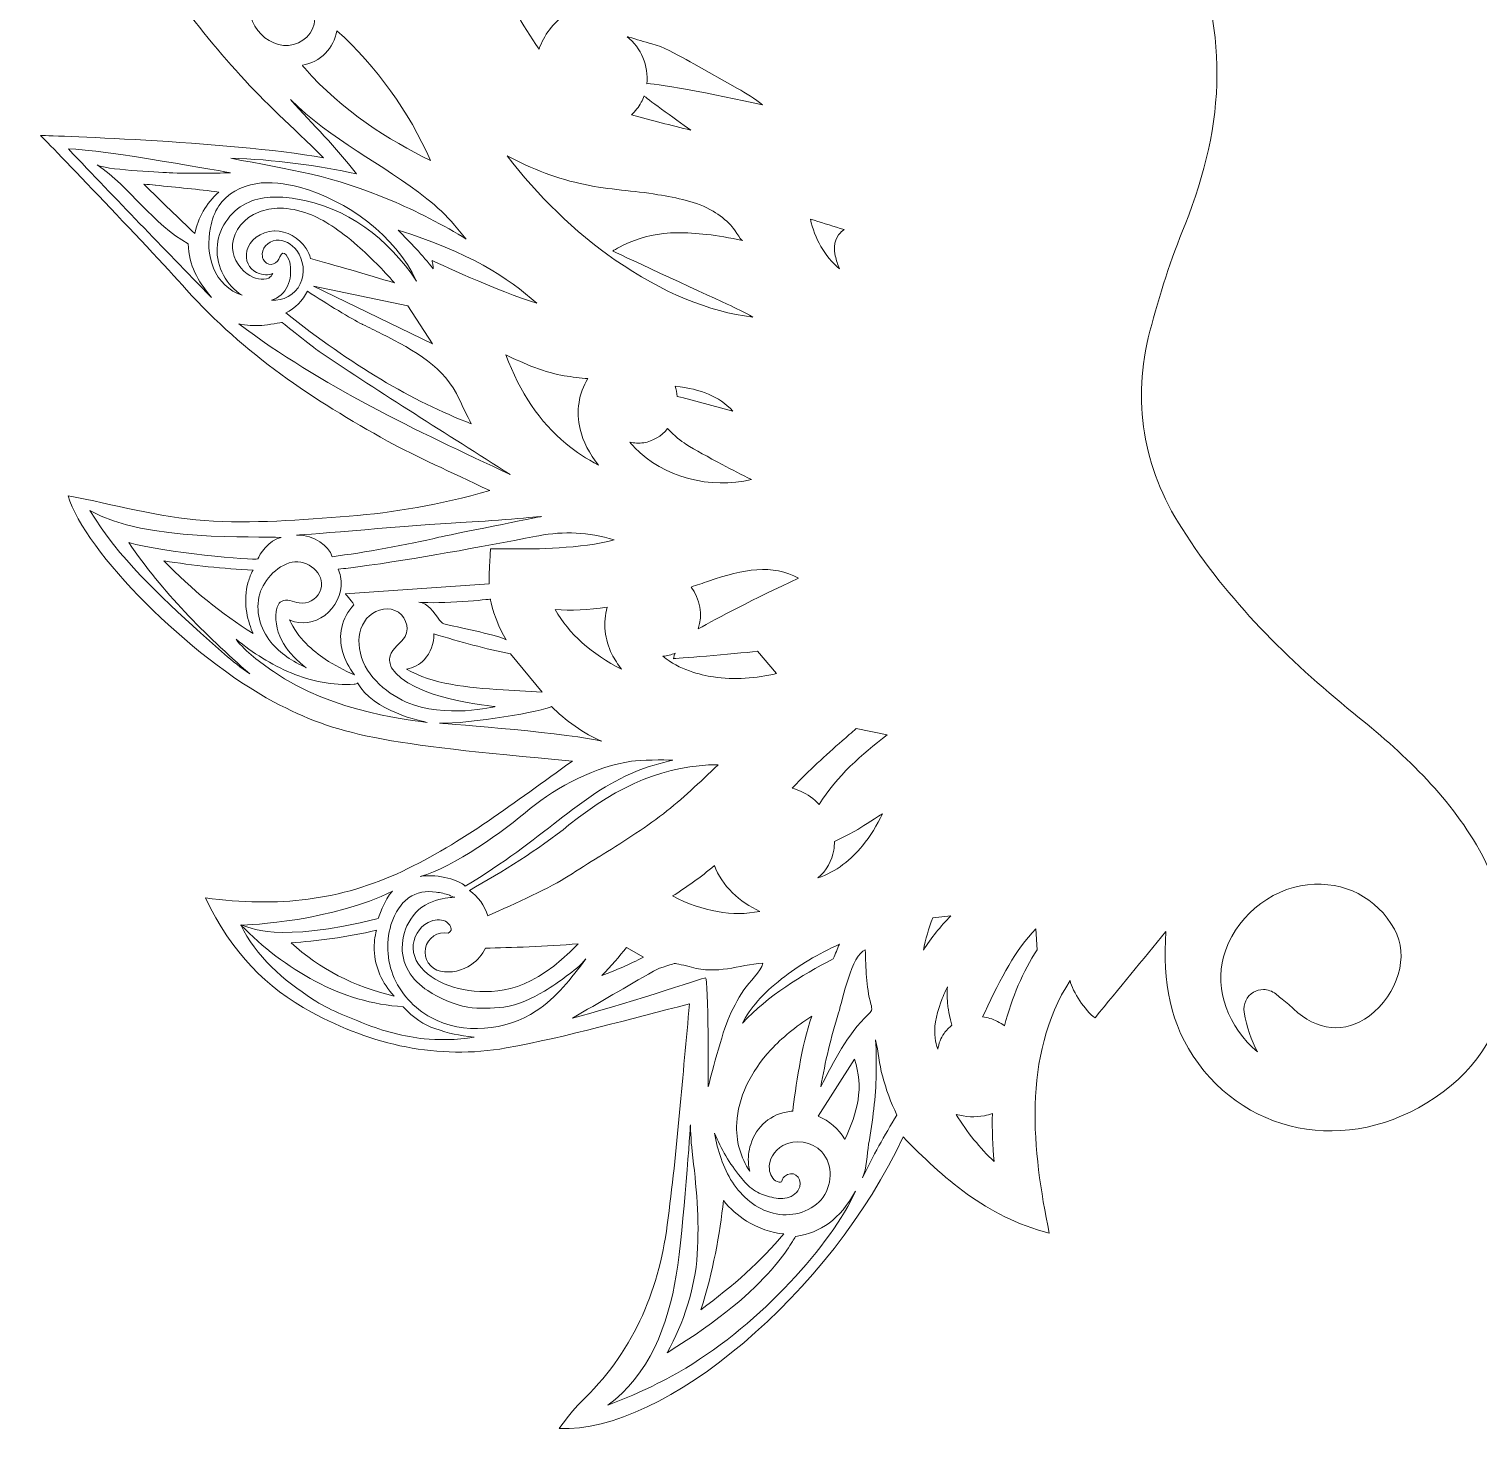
# Model space of a CAD drawing. Header units: millimetres. Extents: x 987 to 1293, y -356 to 1062.
# Drawn here: x 987.1 to 1136.1, y 444 to 588.4 of the extents above; entities that cross this region are included whole.
import ezdxf

# ---------------------------------------------------------------- set-up
doc = ezdxf.new("R2010")
doc.units = ezdxf.units.MM
doc.header["$MEASUREMENT"] = 0
doc.layers.add('Layer 4', color=7, linetype='Continuous')

msp = doc.modelspace()

# ---------------------------------------------------------------- linework, layer by layer
at = {"layer": 'Layer 4', "lineweight": 0}
msp.add_lwpolyline([(1016.35, 561.98), (1026.05, 559.98), (1028.6, 556.07), (1016.35, 561.98)], dxfattribs=at)
for points, knots in [([(1023.97, 546.08), (1027.06, 544.38), (1030.31, 542.99), (1034.47, 540.98), (1029.22, 539.49), (1024.64, 538.72), (1020.03, 538.36), (1015.08, 537.97), (1010.07, 537.55), (1005.14, 537.91), (1000.44, 538.25), (995.81, 539.56), (991.14, 540.45), (992.8, 534.71), (1003.7, 523.81), (1012.31, 519.25), (1018.81, 515.82), (1023.2, 514.94), (1042.97, 513.18), (1037, 508.92), (1031.68, 504.78), (1025.46, 501.84), (1019.22, 498.89), (1012.72, 498.09), (1005.26, 499.12), (1007.97, 493.41), (1011.52, 489.89), (1016.14, 487.38), (1022.41, 483.98), (1029.15, 482.44), (1036.17, 483.69), (1042.59, 484.84), (1048.89, 486.71), (1055.02, 488.21), (1054.31, 481.01), (1053.75, 473.23), (1052.73, 465.51), (1051.81, 458.51), (1049.08, 452.23), (1043.81, 447.26), (1043.02, 446.51), (1042.41, 445.57), (1041.6, 444.57), (1052.38, 444), (1069.65, 458.67), (1076.96, 474.54), (1081.12, 470.34), (1085.37, 466.39), (1091.99, 464.65), (1090.27, 473.07), (1089.15, 482.82), (1094.13, 490.62), (1094.4, 489.45), (1095.68, 487.52), (1096.7, 486.78), (1099.2, 489.84), (1101.59, 492.75), (1103.98, 495.66), (1103.67, 490.47), (1104.35, 486.14), (1107.32, 482.09), (1113.28, 473.96), (1124.68, 472.7), (1133.31, 479.83), (1141.53, 486.62), (1139.88, 497.55), (1136.21, 504.03), (1132.99, 509.74), (1128.3, 514.06), (1123.26, 518.12), (1116.49, 523.58), (1110.38, 529.66), (1105.64, 537.08), (1101.57, 543.45), (1100.49, 550.17), (1102.34, 557.36), (1103.3, 561.09), (1104.51, 564.77), (1105.95, 568.34), (1110.1, 578.67), (1110.67, 588.8), (1105.61, 599.1), (1101.13, 608.21), (1096.13, 616.87), (1089.63, 624.76), (1081.52, 634.58), (1072.85, 643.7), (1062.86, 651.65), (1060.26, 653.72), (1058.53, 657.19), (1057.07, 660.33), (1053.9, 667.15), (1051.58, 674.39), (1048.15, 681.06), (1042.49, 692.1), (1023.23, 707.96), (1022.46, 708.07), (1022.66, 707.11), (1025.43, 696.39), (1025.39, 691.85), (1025.33, 683.81), (1026.89, 676.24), (1029.95, 668.3), (1020, 675.45), (1006.86, 675.85), (1006.61, 675.51), (1007.48, 674.27), (1008.33, 673.01), (1009.23, 671.79), (1012.59, 667.18), (1014.98, 662.22), (1015.8, 656.47), (1016.95, 648.48), (1019.48, 640.89), (1023.79, 633.41), (1013.77, 638.79), (1003.58, 640.66), (991.55, 639.19), (994.75, 636.23), (997.39, 634.09), (999.65, 631.61), (1002.12, 628.89), (1004.34, 625.92), (1006.5, 622.93), (1008.57, 620.07), (1010.46, 617.07), (1012.34, 614.08), (1014.21, 611.08), (1015.96, 608.02), (1018.13, 604.36), (1007.93, 608.77), (998.26, 611.47), (987.11, 609.46), (988.04, 608.43), (993.18, 606.57), (1001.72, 592.73), (1003.74, 589.46), (1006.3, 586.52), (1008.86, 583.65), (1011.3, 580.91), (1014.07, 578.46), (1017.4, 575.2), (1007.46, 576.94), (988.31, 577.49), (988.31, 577.49), (988.31, 577.49), (999.15, 566.28), (1003.31, 561.63), (1009.19, 555.04), (1016.36, 550.28), (1023.97, 546.08)], [0, 0, 0, 0, 1, 1, 1, 2, 2, 2, 3, 3, 3, 4, 4, 4, 5, 5, 5, 6, 6, 6, 7, 7, 7, 8, 8, 8, 9, 9, 9, 10, 10, 10, 11, 11, 11, 12, 12, 12, 13, 13, 13, 14, 14, 14, 15, 15, 15, 16, 16, 16, 17, 17, 17, 18, 18, 18, 19, 19, 19, 20, 20, 20, 21, 21, 21, 22, 22, 22, 23, 23, 23, 24, 24, 24, 25, 25, 25, 26, 26, 26, 27, 27, 27, 28, 28, 28, 29, 29, 29, 30, 30, 30, 31, 31, 31, 32, 32, 32, 33, 33, 33, 34, 34, 34, 35, 35, 35, 36, 36, 36, 37, 37, 37, 38, 38, 38, 39, 39, 39, 40, 40, 40, 41, 41, 41, 42, 42, 42, 43, 43, 43, 44, 44, 44, 45, 45, 45, 46, 46, 46, 47, 47, 47, 48, 48, 48, 49, 49, 49, 50, 50, 50, 50]), ([(1009.86, 592.82), (1010.26, 594.62), (1011.33, 596.25), (1012.82, 597.33), (1014.3, 598.42), (1016.18, 598.94), (1018.01, 598.78), (1015.28, 598.68), (1012.69, 596.82), (1011.73, 594.26), (1011.52, 593.68), (1011.38, 593.06), (1011.49, 592.45), (1011.6, 591.86), (1012, 591.26), (1012.61, 591.09), (1013.29, 590.9), (1013.55, 591.35), (1014.11, 591.53), (1015.31, 591.91), (1016.48, 590.67), (1016.48, 589.46), (1016.49, 588.05), (1015.19, 586.84), (1013.79, 586.74), (1012.39, 586.64), (1011.03, 587.51), (1010.33, 588.73), (1009.64, 589.95), (1009.55, 591.45), (1009.86, 592.82)], [0, 0, 0, 0, 1, 1, 1, 2, 2, 2, 3, 3, 3, 4, 4, 4, 5, 5, 5, 6, 6, 6, 7, 7, 7, 8, 8, 8, 9, 9, 9, 10, 10, 10, 10]), ([(1042.29, 590.01), (1041.01, 589.07), (1040.04, 587.77), (1039.54, 586.36), (1037.82, 588.84), (1036.26, 591.64), (1035.08, 594.35), (1037.36, 592.61), (1039.72, 591.19), (1042.29, 590.01)], [0, 0, 0, 0, 1, 1, 1, 2, 2, 2, 3, 3, 3, 3]), ([(1028.39, 574.9), (1024.15, 577.02), (1019.3, 579.97), (1015.47, 584.4), (1015.38, 584.5), (1015.3, 584.6), (1015.21, 584.7), (1016.12, 584.86), (1016.95, 585.28), (1017.59, 585.94), (1018.19, 586.56), (1018.59, 587.37), (1018.77, 588.26), (1022.87, 584.53), (1026.16, 579.97), (1028.39, 574.9)], [0, 0, 0, 0, 1, 1, 1, 2, 2, 2, 3, 3, 3, 4, 4, 4, 5, 5, 5, 5]), ([(1048.59, 587.62), (1048.66, 587.61), (1048.72, 587.61), (1048.79, 587.6), (1049.58, 587.35), (1050.36, 587.12), (1051.14, 586.89), (1051.14, 586.89), (1052.04, 586.62), (1052.04, 586.62), (1053.23, 586.1), (1054.42, 585.43), (1055.47, 584.84), (1055.47, 584.84), (1059.93, 582.33), (1059.93, 582.33), (1060.84, 581.82), (1061.77, 581.26), (1062.5, 580.63), (1057.6, 581.76), (1050.85, 582.97), (1050.63, 582.8), (1050.81, 584.63), (1050.05, 586.53), (1048.59, 587.62)], [0, 0, 0, 0, 1, 1, 1, 2, 2, 2, 3, 3, 3, 4, 4, 4, 5, 5, 5, 6, 6, 6, 7, 7, 7, 8, 8, 8, 8]), ([(1013.99, 581.17), (1018.07, 577.06), (1023.49, 574.59), (1028.02, 570.98), (1029.05, 570.16), (1030.04, 569.28), (1030.85, 568.25), (1030.85, 568.25), (1032.06, 566.84), (1032.06, 566.84), (1029.96, 568.16), (1026.63, 569.84), (1024.35, 570.81), (1018.43, 573.34), (1013.88, 574), (1007.86, 575.14), (1012.22, 575.04), (1016.95, 574.38), (1020.77, 573.53), (1018.64, 576.33), (1016.34, 578.55), (1013.99, 581.17)], [0, 0, 0, 0, 1, 1, 1, 2, 2, 2, 3, 3, 3, 4, 4, 4, 5, 5, 5, 6, 6, 6, 7, 7, 7, 7]), ([(1050.05, 580.9), (1050.17, 581.11), (1050.26, 581.33), (1050.35, 581.55), (1050.42, 581.41), (1053.46, 579.24), (1055.15, 578.03), (1053.12, 578.53), (1051.07, 579.05), (1049.04, 579.6), (1049.45, 579.98), (1049.79, 580.42), (1050.05, 580.9)], [0, 0, 0, 0, 1, 1, 1, 2, 2, 2, 3, 3, 3, 4, 4, 4, 4]), ([(1007.83, 573.65), (1007.83, 573.65), (1003.41, 573.54), (1001.52, 573.65), (1000.25, 573.72), (994.84, 573.97), (994.11, 574.47), (997.54, 572.14), (999.86, 568.36), (1003.49, 566.35), (1003.55, 564.02), (1004.42, 562.66), (1005.86, 560.83), (1000.72, 566.11), (996.24, 570.77), (991.16, 576.11), (994.64, 576.06), (1007.83, 573.65), (1007.83, 573.65)], [0, 0, 0, 0, 1, 1, 1, 2, 2, 2, 3, 3, 3, 4, 4, 4, 5, 5, 5, 6, 6, 6, 6]), ([(1047.38, 564.68), (1043.21, 567.58), (1039.37, 571.29), (1036.27, 575.41), (1038.78, 574.02), (1041.47, 573.02), (1044.28, 572.43), (1046.73, 571.91), (1049.28, 571.83), (1051.75, 571.4), (1053.74, 571.06), (1055.68, 570.74), (1057.45, 569.7), (1058.13, 569.3), (1058.69, 568.81), (1059.26, 568.28), (1059.52, 568.04), (1060.29, 566.71), (1060.45, 566.68), (1057.82, 567.28), (1055.59, 567.49), (1053.76, 567.49), (1049.87, 567.49), (1047.12, 565.6), (1047.12, 565.6), (1047.12, 565.6), (1056.14, 561.41), (1058.89, 560.15), (1059.76, 559.75), (1060.64, 559.3), (1061.52, 558.82), (1057.02, 559.35), (1052.21, 561.34), (1047.38, 564.68)], [0, 0, 0, 0, 1, 1, 1, 2, 2, 2, 3, 3, 3, 4, 4, 4, 5, 5, 5, 6, 6, 6, 7, 7, 7, 8, 8, 8, 9, 9, 9, 10, 10, 10, 11, 11, 11, 11]), ([(1004.16, 567.4), (1002.5, 568.96), (1000.76, 570.65), (998.92, 572.49), (999.31, 572.45), (999.7, 572.41), (1000.08, 572.38), (1000.08, 572.38), (1000.13, 572.37), (1000.13, 572.37), (1002.3, 572.16), (1004.53, 571.94), (1006.61, 571.67), (1005.34, 570.51), (1004.47, 569.01), (1004.16, 567.4)], [0, 0, 0, 0, 1, 1, 1, 2, 2, 2, 3, 3, 3, 4, 4, 4, 5, 5, 5, 5]), ([(1006.07, 563.86), (1005.53, 565.16), (1005.49, 566.63), (1005.76, 568.01), (1005.91, 568.81), (1006.18, 569.6), (1006.64, 570.27), (1007.48, 571.52), (1008.93, 572.29), (1010.43, 572.53), (1011.92, 572.78), (1013.45, 572.55), (1014.91, 572.16), (1019.86, 570.82), (1024.73, 567.22), (1026.96, 562.52), (1024.02, 566.88), (1019.81, 570.13), (1014.5, 570.99), (1012.8, 571.26), (1010.98, 571.27), (1009.44, 570.51), (1007.72, 569.65), (1006.53, 567.82), (1006.45, 565.9), (1006.37, 563.99), (1007.39, 562.06), (1009.03, 561.06), (1007.69, 561.46), (1006.61, 562.57), (1006.07, 563.86)], [0, 0, 0, 0, 1, 1, 1, 2, 2, 2, 3, 3, 3, 4, 4, 4, 5, 5, 5, 6, 6, 6, 7, 7, 7, 8, 8, 8, 9, 9, 9, 10, 10, 10, 10]), ([(1011.75, 562.83), (1011.16, 562.55), (1010.28, 562.73), (1009.54, 563.26), (1008.55, 563.98), (1007.96, 565.18), (1008.04, 566.32), (1008.15, 567.7), (1009.23, 569.02), (1010.73, 569.62), (1011.4, 569.88), (1012.13, 570.01), (1012.9, 570.01), (1013.85, 570.01), (1014.85, 569.81), (1015.86, 569.43), (1017.43, 568.83), (1018.98, 567.82), (1020.88, 566.15), (1022.22, 564.97), (1023.49, 563.7), (1024.67, 562.33), (1021.86, 563.2), (1018.45, 564.17), (1016.06, 564.84), (1015.95, 565.2), (1015.8, 565.54), (1015.59, 565.86), (1014.87, 566.99), (1013.63, 567.68), (1012.34, 567.68), (1012.34, 567.68), (1012.33, 567.68), (1012.33, 567.68), (1010.89, 567.67), (1009.75, 566.61), (1009.51, 565.64), (1009.28, 564.68), (1009.73, 563.74), (1010.5, 563.41), (1011.26, 563.09), (1011.67, 563.13), (1012.17, 563.3), (1012.08, 563.09), (1011.92, 562.91), (1011.75, 562.83)], [0, 0, 0, 0, 1, 1, 1, 2, 2, 2, 3, 3, 3, 4, 4, 4, 5, 5, 5, 6, 6, 6, 7, 7, 7, 8, 8, 8, 9, 9, 9, 10, 10, 10, 11, 11, 11, 12, 12, 12, 13, 13, 13, 14, 14, 14, 15, 15, 15, 15]), ([(1028.54, 564.64), (1028.54, 564.64), (1028.73, 563.88), (1028.67, 563.79), (1027.54, 565.18), (1026.33, 566.51), (1025.05, 567.75), (1032.24, 565.54), (1036.43, 562.86), (1039.3, 560.24), (1035.51, 561.36), (1028.54, 564.64), (1028.54, 564.64)], [0, 0, 0, 0, 1, 1, 1, 2, 2, 2, 3, 3, 3, 4, 4, 4, 4]), ([(1070, 565.12), (1070.11, 564.67), (1070.25, 564.22), (1070.42, 563.77), (1068.91, 565.1), (1067.86, 566.89), (1067.45, 568.89), (1067.45, 568.89), (1067.83, 568.77), (1067.83, 568.77), (1068.84, 568.45), (1069.87, 568.13), (1070.9, 567.81), (1070.81, 567.75), (1070.73, 567.68), (1070.64, 567.61), (1070.26, 567.25), (1069.67, 566.46), (1070, 565.12)], [0, 0, 0, 0, 1, 1, 1, 2, 2, 2, 3, 3, 3, 4, 4, 4, 5, 5, 5, 6, 6, 6, 6]), ([(1012.03, 560.57), (1012.77, 560.74), (1013.38, 561.32), (1013.69, 562.01), (1014.01, 562.7), (1014.06, 563.49), (1013.96, 564.24), (1013.89, 564.82), (1013.26, 565.98), (1012.91, 565.01), (1012.67, 564.36), (1011.89, 563.87), (1011.32, 564.56), (1011.2, 564.69), (1011.13, 564.85), (1011.1, 565.03), (1010.94, 565.84), (1011.68, 566.64), (1012.51, 566.72), (1013.33, 566.81), (1014.13, 566.32), (1014.63, 565.65), (1015.35, 564.69), (1015.53, 563.32), (1015, 562.23), (1014.47, 561.14), (1013.23, 560.42), (1012.03, 560.57)], [0, 0, 0, 0, 1, 1, 1, 2, 2, 2, 3, 3, 3, 4, 4, 4, 5, 5, 5, 6, 6, 6, 7, 7, 7, 8, 8, 8, 9, 9, 9, 9]), ([(1032.58, 547.85), (1026.5, 550.17), (1020.23, 553.92), (1013.52, 559.24), (1014.47, 559.71), (1015.25, 560.51), (1015.73, 561.48), (1017.85, 560.12), (1020.22, 558.64), (1021.35, 558.09), (1021.35, 558.09), (1021.41, 558.06), (1021.41, 558.06), (1022.06, 557.75), (1022.7, 557.43), (1023.34, 557.11), (1026.84, 555.36), (1029.85, 553.65), (1031.34, 550.38), (1031.73, 549.53), (1032.14, 548.69), (1032.58, 547.85)], [0, 0, 0, 0, 1, 1, 1, 2, 2, 2, 3, 3, 3, 4, 4, 4, 5, 5, 5, 6, 6, 6, 7, 7, 7, 7]), ([(1008.67, 558.13), (1009.45, 557.96), (1010.26, 557.9), (1011.06, 557.96), (1011.65, 558.01), (1013.14, 558.26), (1013.14, 558.26), (1013.14, 558.26), (1016.31, 555.71), (1016.95, 555.28), (1023.49, 550.87), (1029.93, 546.87), (1036.59, 542.63), (1026.93, 547.15), (1017.19, 551.72), (1008.67, 558.13)], [0, 0, 0, 0, 1, 1, 1, 2, 2, 2, 3, 3, 3, 4, 4, 4, 5, 5, 5, 5]), ([(1036.12, 554.94), (1037.91, 554.07), (1040.29, 553.05), (1042.14, 552.78), (1042.97, 552.66), (1043.79, 552.57), (1044.56, 552.49), (1043.63, 551.03), (1043.33, 549.11), (1043.77, 547.28), (1044.07, 546.02), (1044.7, 544.79), (1045.65, 543.6), (1044.44, 544.23), (1043.32, 544.97), (1042.3, 545.82), (1039.62, 548.04), (1037.59, 551.03), (1036.12, 554.94)], [0, 0, 0, 0, 1, 1, 1, 2, 2, 2, 3, 3, 3, 4, 4, 4, 5, 5, 5, 6, 6, 6, 6]), ([(1054.76, 550.42), (1054.59, 550.47), (1054.26, 550.55), (1053.75, 550.66), (1053.72, 551.02), (1053.64, 551.38), (1053.53, 551.73), (1056.35, 551.36), (1057.92, 550.72), (1059.48, 549.16), (1059.48, 549.16), (1054.76, 550.42), (1054.76, 550.42)], [0, 0, 0, 0, 1, 1, 1, 2, 2, 2, 3, 3, 3, 4, 4, 4, 4]), ([(1049.37, 545.42), (1049.19, 545.6), (1049.02, 545.79), (1048.87, 545.97), (1049.33, 545.86), (1049.82, 545.83), (1050.3, 545.9), (1051.24, 546.05), (1052.12, 546.58), (1052.75, 547.35), (1053.49, 546.6), (1054.12, 546.06), (1054.65, 545.75), (1055.6, 545.17), (1056.93, 544.43), (1058.38, 543.66), (1059.39, 543.13), (1060.4, 542.61), (1061.39, 542.12), (1057.17, 541.09), (1052.32, 542.34), (1049.37, 545.42)], [0, 0, 0, 0, 1, 1, 1, 2, 2, 2, 3, 3, 3, 4, 4, 4, 5, 5, 5, 6, 6, 6, 7, 7, 7, 7]), ([(1013.04, 536.17), (1011.76, 535.92), (1010.76, 534.34), (1010.65, 533.96), (1010.21, 533.8), (1000.9, 534.61), (997.37, 535.63), (1000.83, 530.55), (1005.17, 526.2), (1009.8, 522.15), (1007.99, 523.39), (1006.36, 524.88), (1004.74, 526.36), (1000.55, 530.18), (996.31, 534.08), (993.37, 538.93), (999.29, 535.64), (1010.33, 536.35), (1013.04, 536.17)], [0, 0, 0, 0, 1, 1, 1, 2, 2, 2, 3, 3, 3, 4, 4, 4, 5, 5, 5, 6, 6, 6, 6]), ([(1039.8, 538.32), (1039.8, 538.32), (1030.03, 536.37), (1029.23, 536.18), (1026.12, 535.42), (1021.47, 534.6), (1018.29, 534.19), (1017.86, 535.33), (1016.57, 536.39), (1014.62, 536.41), (1015.65, 536.41), (1026.71, 537.45), (1031.48, 537.69), (1034.37, 537.83), (1039.8, 538.32), (1039.8, 538.32)], [0, 0, 0, 0, 1, 1, 1, 2, 2, 2, 3, 3, 3, 4, 4, 4, 5, 5, 5, 5]), ([(1019.14, 532.15), (1019.08, 532.41), (1019.01, 532.66), (1018.9, 532.91), (1019.61, 532.97), (1020.28, 533.05), (1020.93, 533.14), (1027.1, 533.98), (1033.29, 535.15), (1039.29, 536.29), (1039.29, 536.29), (1039.53, 536.34), (1039.53, 536.34), (1042.12, 536.83), (1044.58, 536.71), (1047.27, 535.93), (1043.86, 534.98), (1039.05, 534.98), (1036.98, 534.99), (1035.47, 535), (1034.57, 534.98), (1034.57, 534.98), (1034.57, 534.98), (1034.47, 534.23), (1034.4, 531.4), (1034.4, 531.4), (1019.63, 530.38), (1019.63, 530.38), (1019.63, 530.38), (1020.19, 529.77), (1020.52, 529.23), (1019.9, 528.59), (1019.45, 527.78), (1019.26, 526.9), (1018.91, 525.31), (1019.39, 523.58), (1020.57, 522.03), (1019.51, 522.5), (1018.49, 523.03), (1017.55, 523.66), (1016.33, 524.48), (1014.73, 525.83), (1013.88, 527.71), (1014.04, 527.62), (1014.22, 527.54), (1014.4, 527.5), (1015.61, 527.19), (1016.92, 527.55), (1017.89, 528.47), (1018.91, 529.44), (1019.39, 530.85), (1019.14, 532.15)], [0, 0, 0, 0, 1, 1, 1, 2, 2, 2, 3, 3, 3, 4, 4, 4, 5, 5, 5, 6, 6, 6, 7, 7, 7, 8, 8, 8, 9, 9, 9, 10, 10, 10, 11, 11, 11, 12, 12, 12, 13, 13, 13, 14, 14, 14, 15, 15, 15, 16, 16, 16, 17, 17, 17, 17]), ([(1010.05, 526.51), (1010.08, 526.43), (1010.11, 526.36), (1010.14, 526.29), (1006.9, 528.32), (1003.87, 530.79), (1000.98, 533.76), (1003.97, 533.28), (1007.1, 532.95), (1010.14, 532.8), (1009.93, 532.42), (1009.77, 532.02), (1009.65, 531.6), (1009.08, 529.63), (1009.55, 527.74), (1010.05, 526.51)], [0, 0, 0, 0, 1, 1, 1, 2, 2, 2, 3, 3, 3, 4, 4, 4, 5, 5, 5, 5]), ([(1014.45, 533.65), (1016.04, 533.76), (1017.76, 532.19), (1017.01, 530.56), (1016.65, 529.78), (1015.73, 529.29), (1014.88, 529.43), (1014.26, 529.53), (1013.6, 529.91), (1013.06, 529.59), (1012.71, 529.38), (1012.58, 528.96), (1012.52, 528.56), (1012.37, 527.42), (1012.69, 526.25), (1013.27, 525.26), (1013.86, 524.28), (1014.7, 523.46), (1015.61, 522.77), (1014.24, 523.42), (1012.92, 524.23), (1011.97, 525.41), (1010.86, 526.78), (1010.34, 528.67), (1010.83, 530.36), (1011.25, 531.82), (1012.84, 533.55), (1014.45, 533.65)], [0, 0, 0, 0, 1, 1, 1, 2, 2, 2, 3, 3, 3, 4, 4, 4, 5, 5, 5, 6, 6, 6, 7, 7, 7, 8, 8, 8, 9, 9, 9, 9]), ([(1055.17, 531.07), (1055.77, 531.27), (1056.38, 531.47), (1056.98, 531.68), (1060.56, 532.93), (1063.56, 533.45), (1066.23, 531.98), (1061.49, 529.79), (1057.95, 527.91), (1055.9, 526.77), (1056.4, 528.2), (1056.1, 529.86), (1055.17, 531.07)], [0, 0, 0, 0, 1, 1, 1, 2, 2, 2, 3, 3, 3, 4, 4, 4, 4]), ([(1035.04, 518.78), (1035.04, 518.78), (1029.87, 517.49), (1025.89, 519.25), (1023.64, 520.25), (1021.47, 522.18), (1021.08, 524.76), (1020.92, 525.83), (1021.13, 526.98), (1021.82, 527.82), (1022.51, 528.65), (1023.73, 529.07), (1024.73, 528.67), (1025.73, 528.26), (1026.31, 526.95), (1025.79, 526), (1025.38, 525.25), (1024.43, 524.83), (1024.23, 523.99), (1024.13, 523.59), (1024.19, 523.14), (1024.39, 522.78), (1026.23, 519.57), (1035.04, 518.78), (1035.04, 518.78)], [0, 0, 0, 0, 1, 1, 1, 2, 2, 2, 3, 3, 3, 4, 4, 4, 5, 5, 5, 6, 6, 6, 7, 7, 7, 8, 8, 8, 8]), ([(1030.18, 527.18), (1029.98, 527.22), (1029.78, 527.26), (1029.62, 527.37), (1029.5, 527.45), (1029.4, 527.57), (1029.31, 527.68), (1028.72, 528.45), (1028.14, 529.41), (1027.17, 529.53), (1029.36, 529.27), (1034.55, 529.82), (1034.55, 529.82), (1034.55, 529.82), (1034.95, 527.51), (1036.18, 525.64), (1035.57, 526.03), (1031.5, 526.9), (1030.18, 527.18)], [0, 0, 0, 0, 1, 1, 1, 2, 2, 2, 3, 3, 3, 4, 4, 4, 5, 5, 5, 6, 6, 6, 6]), ([(1048.03, 522.62), (1044.97, 524.16), (1042.6, 526.29), (1041.2, 528.75), (1042.83, 528.64), (1044.61, 528.72), (1046.55, 529), (1046.1, 527.42), (1046.28, 525.64), (1047.03, 524.18), (1047.32, 523.63), (1047.65, 523.11), (1048.03, 522.62)], [0, 0, 0, 0, 1, 1, 1, 2, 2, 2, 3, 3, 3, 4, 4, 4, 4]), ([(1036.6, 524.19), (1036.6, 524.19), (1039.88, 520.25), (1039.88, 520.25), (1039.88, 520.25), (1035.85, 520.5), (1035.85, 520.5), (1032.13, 520.73), (1028.58, 521.08), (1025.93, 522.62), (1026.62, 522.76), (1027.26, 523.09), (1027.73, 523.6), (1028.41, 524.33), (1028.75, 525.27), (1028.73, 526.26), (1031.46, 525.41), (1034.1, 524.71), (1036.6, 524.19)], [0, 0, 0, 0, 1, 1, 1, 2, 2, 2, 3, 3, 3, 4, 4, 4, 5, 5, 5, 6, 6, 6, 6]), ([(1012.23, 522.38), (1010.85, 523.37), (1009.42, 524.34), (1008.4, 525.7), (1010.13, 524.31), (1012.01, 523.08), (1014.06, 522.24), (1016.11, 521.39), (1018.34, 520.93), (1020.55, 521.08), (1020.68, 521.09), (1020.83, 521.11), (1020.89, 521.22), (1022.38, 518.32), (1027.66, 517.21), (1028.04, 517.16), (1027.31, 517.24), (1018.22, 518.1), (1012.23, 522.38)], [0, 0, 0, 0, 1, 1, 1, 2, 2, 2, 3, 3, 3, 4, 4, 4, 5, 5, 5, 6, 6, 6, 6]), ([(1057.48, 521.83), (1056.11, 522.03), (1053.96, 522.56), (1052.28, 523.95), (1052.71, 524), (1053.14, 524.11), (1053.54, 524.28), (1053.39, 523.87), (1053.35, 523.7), (1053.35, 523.7), (1053.35, 523.7), (1059.57, 524.19), (1061.99, 524.46), (1061.99, 524.46), (1063.95, 522.18), (1063.95, 522.18), (1061.89, 521.66), (1059.57, 521.52), (1057.48, 521.83)], [0, 0, 0, 0, 1, 1, 1, 2, 2, 2, 3, 3, 3, 4, 4, 4, 5, 5, 5, 6, 6, 6, 6]), ([(1029.31, 517.06), (1032.38, 516.99), (1040.08, 518.32), (1040.83, 518.78), (1042.17, 517.41), (1044.23, 515.94), (1045.99, 515.21), (1043.24, 515.98), (1030.35, 517.03), (1029.31, 517.06)], [0, 0, 0, 0, 1, 1, 1, 2, 2, 2, 3, 3, 3, 3]), ([(1072.14, 516.52), (1072.14, 516.52), (1075.33, 515.86), (1075.33, 515.86), (1072.71, 513.86), (1070.17, 511.67), (1068.34, 508.71), (1067.8, 509.3), (1067.15, 509.77), (1066.43, 510.08), (1066.15, 510.2), (1065.87, 510.3), (1065.57, 510.38), (1065.57, 510.38), (1065.68, 510.5), (1065.68, 510.5), (1067.24, 512.21), (1069.01, 513.76), (1070.71, 515.26), (1071.21, 515.69), (1071.68, 516.11), (1072.14, 516.52)], [0, 0, 0, 0, 1, 1, 1, 2, 2, 2, 3, 3, 3, 4, 4, 4, 5, 5, 5, 6, 6, 6, 7, 7, 7, 7]), ([(1049.04, 513.16), (1049.99, 513.3), (1052.38, 513.32), (1053.3, 513.26), (1052.15, 512.99), (1050.56, 512.57), (1049.49, 512.12), (1043.57, 509.63), (1039.98, 505.09), (1031.96, 500.33), (1031.32, 500.91), (1029.38, 501.6), (1027.33, 501.33), (1030.76, 502.21), (1035.93, 506.01), (1038.64, 508.29), (1041.35, 510.58), (1045.53, 512.64), (1049.04, 513.16)], [0, 0, 0, 0, 1, 1, 1, 2, 2, 2, 3, 3, 3, 4, 4, 4, 5, 5, 5, 6, 6, 6, 6]), ([(1032.39, 499.88), (1035.76, 501.81), (1039.39, 503.99), (1042.62, 506.61), (1047.78, 510.8), (1052.71, 512.8), (1057.95, 512.8), (1056.05, 510.98), (1054.26, 509.26), (1052.33, 507.77), (1050.27, 506.17), (1047.96, 504.74), (1045.73, 503.35), (1045.73, 503.35), (1045.69, 503.33), (1045.69, 503.33), (1044.66, 502.69), (1043.59, 502.02), (1042.55, 501.34), (1040.87, 500.25), (1037.03, 498.49), (1034.28, 497.28), (1033.95, 498.31), (1033.28, 499.24), (1032.39, 499.88)], [0, 0, 0, 0, 1, 1, 1, 2, 2, 2, 3, 3, 3, 4, 4, 4, 5, 5, 5, 6, 6, 6, 7, 7, 7, 8, 8, 8, 8]), ([(1074.85, 507.77), (1074.28, 506.61), (1073.6, 505.47), (1072.78, 504.45), (1071.7, 503.12), (1070.07, 501.76), (1068.2, 501.17), (1069.09, 501.89), (1069.67, 502.97), (1069.84, 504.01), (1069.89, 504.31), (1069.91, 504.61), (1069.91, 504.92), (1070.64, 505.26), (1071.45, 505.66), (1072.02, 505.99), (1072.75, 506.42), (1073.73, 507.04), (1074.85, 507.77)], [0, 0, 0, 0, 1, 1, 1, 2, 2, 2, 3, 3, 3, 4, 4, 4, 5, 5, 5, 6, 6, 6, 6]), ([(1057.58, 502.43), (1057.95, 501.44), (1058.57, 500.49), (1059.43, 499.65), (1060.24, 498.85), (1061.2, 498.2), (1062.23, 497.73), (1059.44, 497.16), (1056.44, 497.69), (1053.25, 499.31), (1054.71, 500.2), (1056.14, 501.24), (1057.58, 502.43)], [0, 0, 0, 0, 1, 1, 1, 2, 2, 2, 3, 3, 3, 4, 4, 4, 4]), ([(1109.91, 493.07), (1110.96, 496.94), (1114.6, 500.05), (1118.55, 500.47), (1122.33, 500.86), (1125.66, 499.15), (1127.48, 495.9), (1129.01, 493.15), (1127.86, 489.23), (1124.87, 486.97), (1122.44, 485.13), (1119.46, 485.42), (1117.1, 487.71), (1116.66, 488.13), (1116.22, 488.48), (1115.79, 488.82), (1115.61, 488.96), (1115.44, 489.1), (1115.27, 489.24), (1114.91, 489.53), (1114.46, 489.69), (1114, 489.69), (1113.65, 489.69), (1113.3, 489.6), (1113, 489.42), (1112.28, 489.01), (1111.89, 488.18), (1112.03, 487.36), (1112.28, 485.83), (1112.75, 484.46), (1113.4, 483.28), (1110.38, 485.82), (1108.99, 489.69), (1109.91, 493.07)], [0, 0, 0, 0, 1, 1, 1, 2, 2, 2, 3, 3, 3, 4, 4, 4, 5, 5, 5, 6, 6, 6, 7, 7, 7, 8, 8, 8, 9, 9, 9, 10, 10, 10, 11, 11, 11, 11]), ([(1024.49, 499.81), (1023.63, 498.99), (1023, 496.88), (1023.01, 497.01), (1012.59, 494.35), (1009.62, 496.16), (1008.94, 496.32), (1008.93, 496.32), (1008.91, 496.32), (1008.9, 496.32), (1013.36, 491.76), (1019.23, 488.28), (1025.59, 487.93), (1026.6, 486.76), (1027.73, 486.06), (1028.82, 485.68), (1030.35, 485.16), (1031.25, 484.98), (1032.86, 484.81), (1031.13, 484.46), (1028.97, 484.51), (1027.74, 484.63), (1025.76, 484.83), (1023.48, 485.43), (1021.63, 486.18), (1019.74, 486.94), (1017.98, 487.58), (1016.27, 488.7), (1013.36, 490.6), (1010.35, 493.16), (1008.9, 496.33), (1008.85, 496.33), (1008.95, 496.32), (1008.9, 496.33), (1008.91, 496.32), (1008.93, 496.32), (1008.94, 496.32), (1009.65, 496.29), (1018.43, 496.76), (1024.49, 499.81)], [0, 0, 0, 0, 1, 1, 1, 2, 2, 2, 3, 3, 3, 4, 4, 4, 5, 5, 5, 6, 6, 6, 7, 7, 7, 8, 8, 8, 9, 9, 9, 10, 10, 10, 11, 11, 11, 12, 12, 12, 13, 13, 13, 13]), ([(1026.13, 499.11), (1026.97, 499.71), (1027.95, 499.85), (1028.96, 499.71), (1029.43, 499.64), (1029.88, 499.55), (1030.33, 499.39), (1030.47, 499.34), (1030.72, 499.18), (1030.87, 499.18), (1030.87, 499.18), (1027.99, 499.18), (1026.6, 497.28), (1025.89, 496.32), (1025.6, 495.55), (1025.49, 494.36), (1025.31, 492.38), (1026.47, 490.6), (1028.1, 489.58), (1029.33, 488.81), (1030.78, 488.12), (1032.21, 487.89), (1033.49, 487.69), (1034.62, 487.75), (1035.91, 487.89), (1037.38, 488.07), (1038.82, 488.78), (1040.09, 489.53), (1040.88, 490), (1041.65, 490.52), (1042.38, 491.09), (1043.04, 491.6), (1043.86, 492.17), (1044.36, 492.84), (1042.86, 490.86), (1041.32, 488.85), (1039.25, 487.49), (1036.14, 485.45), (1031.75, 485.02), (1028.44, 486.81), (1026.68, 487.76), (1025.25, 489.33), (1024.52, 491.2), (1023.8, 493.06), (1023.8, 495.21), (1024.58, 497.04), (1024.83, 497.62), (1025.16, 498.18), (1025.59, 498.63), (1025.75, 498.81), (1025.93, 498.96), (1026.13, 499.11)], [0, 0, 0, 0, 1, 1, 1, 2, 2, 2, 3, 3, 3, 4, 4, 4, 5, 5, 5, 6, 6, 6, 7, 7, 7, 8, 8, 8, 9, 9, 9, 10, 10, 10, 11, 11, 11, 12, 12, 12, 13, 13, 13, 14, 14, 14, 15, 15, 15, 16, 16, 16, 17, 17, 17, 17]), ([(1029.43, 491.57), (1030.51, 491.36), (1031.64, 491.61), (1032.59, 492.27), (1033.21, 492.71), (1033.71, 493.28), (1034.04, 493.94), (1036.56, 494), (1040.33, 494.13), (1043.56, 494.4), (1038.92, 489.52), (1035.29, 489.2), (1032.31, 489.6), (1032.31, 489.6), (1032.31, 489.6), (1032.31, 489.6), (1029.55, 489.97), (1026.7, 491.57), (1026.6, 493.93), (1026.56, 494.99), (1027.21, 496.11), (1028.16, 496.6), (1028.75, 496.9), (1029.44, 496.95), (1029.92, 496.71), (1030.3, 496.53), (1030.54, 496.08), (1030.5, 495.81), (1030.49, 495.76), (1030.43, 495.64), (1030.3, 495.55), (1030.25, 495.52), (1030.2, 495.5), (1030.19, 495.5), (1029.14, 495.71), (1028.08, 495.01), (1027.86, 493.93), (1027.65, 492.85), (1028.35, 491.79), (1029.43, 491.57)], [0, 0, 0, 0, 1, 1, 1, 2, 2, 2, 3, 3, 3, 4, 4, 4, 5, 5, 5, 6, 6, 6, 7, 7, 7, 8, 8, 8, 9, 9, 9, 10, 10, 10, 11, 11, 11, 12, 12, 12, 13, 13, 13, 13]), ([(1079.05, 493.73), (1079.27, 494.88), (1079.6, 496), (1080.02, 497.07), (1080.02, 497.07), (1081.88, 497.27), (1081.88, 497.27), (1080.81, 496.2), (1079.86, 495.01), (1079.05, 493.73)], [0, 0, 0, 0, 1, 1, 1, 2, 2, 2, 3, 3, 3, 3]), ([(1022.6, 493.76), (1022.68, 491.97), (1023.4, 490.35), (1024.65, 489.02), (1020.56, 489.97), (1016.96, 491.83), (1014.05, 494.5), (1016.66, 494.68), (1019.78, 495.05), (1022.84, 495.8), (1022.66, 495.13), (1022.58, 494.44), (1022.6, 493.76)], [0, 0, 0, 0, 1, 1, 1, 2, 2, 2, 3, 3, 3, 4, 4, 4, 4]), ([(1087.39, 485.96), (1086.93, 486.31), (1086.42, 486.57), (1085.88, 486.73), (1085.64, 486.81), (1085.39, 486.86), (1085.14, 486.88), (1085.14, 486.88), (1085.36, 487.35), (1085.36, 487.35), (1087.08, 490.99), (1088.47, 493.72), (1090.63, 495.93), (1090.63, 495.93), (1090.74, 493.78), (1090.74, 493.78), (1089.29, 491.54), (1088.17, 488.91), (1087.39, 485.96)], [0, 0, 0, 0, 1, 1, 1, 2, 2, 2, 3, 3, 3, 4, 4, 4, 5, 5, 5, 6, 6, 6, 6]), ([(1048.52, 494.01), (1048.52, 494.01), (1050.28, 493.01), (1050.28, 493.01), (1048.87, 492.31), (1047.44, 491.67), (1045.99, 491.12), (1046.97, 492.11), (1047.81, 493.11), (1048.52, 494.01)], [0, 0, 0, 0, 1, 1, 1, 2, 2, 2, 3, 3, 3, 3]), ([(1060.45, 486.23), (1061.23, 487.8), (1062.53, 489.25), (1064.47, 490.79), (1066.21, 492.16), (1068.27, 493.39), (1070.42, 494.35), (1070.21, 493.88), (1070, 493.37), (1069.79, 492.85), (1066.51, 491.12), (1063.13, 489.11), (1060.46, 486.24), (1060.45, 486.23), (1060.45, 486.23), (1060.45, 486.23)], [0, 0, 0, 0, 1, 1, 1, 2, 2, 2, 3, 3, 3, 4, 4, 4, 5, 5, 5, 5]), ([(1073.71, 487.54), (1073.65, 487.38), (1073.52, 487.26), (1073.4, 487.15), (1071.24, 485.09), (1069.85, 482.36), (1068.51, 479.68), (1068.95, 482.25), (1069.56, 484.8), (1070.33, 487.29), (1070.76, 488.68), (1071.7, 493.27), (1073.07, 493.78), (1073.16, 491.87), (1073.15, 490.06), (1073.66, 488.18), (1073.72, 487.97), (1073.78, 487.74), (1073.71, 487.54)], [0, 0, 0, 0, 1, 1, 1, 2, 2, 2, 3, 3, 3, 4, 4, 4, 5, 5, 5, 6, 6, 6, 6]), ([(1042.98, 486.76), (1045.75, 488.37), (1048.52, 489.97), (1051.3, 491.58), (1051.99, 491.98), (1053.51, 492.38), (1053.51, 492.38), (1053.51, 492.38), (1054.66, 492.15), (1055.22, 491.99), (1057.8, 491.24), (1060.04, 492.19), (1062.56, 492.42), (1062.35, 491.5), (1061.15, 490.49), (1060.59, 489.65), (1059.94, 488.67), (1059.39, 487.63), (1058.95, 486.55), (1058.2, 484.73), (1056.93, 479.68), (1056.93, 479.68), (1056.93, 479.68), (1056.98, 490.82), (1056.67, 490.9), (1056.54, 490.94), (1047.48, 487.87), (1042.98, 486.76)], [0, 0, 0, 0, 1, 1, 1, 2, 2, 2, 3, 3, 3, 4, 4, 4, 5, 5, 5, 6, 6, 6, 7, 7, 7, 8, 8, 8, 9, 9, 9, 9]), ([(1080.85, 488.38), (1081.04, 488.92), (1081.27, 489.45), (1081.52, 489.96), (1081.49, 489.33), (1081.5, 488.69), (1081.56, 488.03), (1081.57, 487.93), (1081.59, 487.65), (1081.98, 486.02), (1081.68, 485.79), (1081.41, 485.51), (1081.19, 485.19), (1080.84, 484.71), (1080.62, 484.14), (1080.54, 483.55), (1080.4, 483.92), (1080.3, 484.3), (1080.25, 484.7), (1080.13, 485.74), (1080.32, 486.94), (1080.85, 488.38)], [0, 0, 0, 0, 1, 1, 1, 2, 2, 2, 3, 3, 3, 4, 4, 4, 5, 5, 5, 6, 6, 6, 7, 7, 7, 7]), ([(1059.86, 475.98), (1060, 478.54), (1061.25, 481.22), (1063.38, 483.51), (1064.52, 484.73), (1065.87, 485.84), (1067.6, 486.97), (1067.6, 486.97), (1067.59, 486.94), (1067.59, 486.94), (1066.51, 483.95), (1065.89, 479.45), (1065.63, 477.19), (1065.52, 477.18), (1065.4, 477.17), (1065.28, 477.16), (1063.4, 476.93), (1061.91, 475.66), (1061.3, 473.76), (1061.09, 473.1), (1061.01, 472.39), (1061.08, 471.72), (1061.08, 471.69), (1061.11, 471.4), (1061.21, 471.02), (1060.27, 472.38), (1059.76, 474.15), (1059.86, 475.98)], [0, 0, 0, 0, 1, 1, 1, 2, 2, 2, 3, 3, 3, 4, 4, 4, 5, 5, 5, 6, 6, 6, 7, 7, 7, 8, 8, 8, 9, 9, 9, 9]), ([(1072.79, 470.33), (1073.24, 471.27), (1073.25, 472.77), (1073.42, 473.8), (1073.63, 475.01), (1073.82, 476.22), (1073.96, 477.44), (1074.23, 479.8), (1074.28, 482.14), (1074.14, 484.51), (1074.44, 483.3), (1074.51, 482.04), (1074.84, 480.82), (1075.21, 479.43), (1075.71, 478.08), (1076.34, 476.79), (1075.04, 474.71), (1073.86, 472.55), (1072.79, 470.33)], [0, 0, 0, 0, 1, 1, 1, 2, 2, 2, 3, 3, 3, 4, 4, 4, 5, 5, 5, 6, 6, 6, 6]), ([(1070.99, 474.29), (1070.98, 474.3), (1070.97, 474.32), (1070.96, 474.34), (1070.32, 475.37), (1069.35, 476.19), (1068.24, 476.69), (1068.24, 476.69), (1071.96, 482.53), (1071.96, 482.53), (1072.98, 479.64), (1072.26, 477.01), (1070.99, 474.29)], [0, 0, 0, 0, 1, 1, 1, 2, 2, 2, 3, 3, 3, 4, 4, 4, 4]), ([(1082.42, 476.86), (1083.4, 476.59), (1084.4, 476.54), (1085.32, 476.72), (1085.6, 476.78), (1085.88, 476.85), (1086.15, 476.95), (1086.11, 475.28), (1086.17, 473.61), (1086.33, 472.03), (1084.87, 473.37), (1083.55, 475.01), (1082.42, 476.86)], [0, 0, 0, 0, 1, 1, 1, 2, 2, 2, 3, 3, 3, 4, 4, 4, 4]), ([(1055.1, 475.78), (1055.1, 475.78), (1055.15, 474.13), (1055.28, 473.05), (1055.71, 469.55), (1056.04, 466.02), (1055.81, 462.49), (1055.58, 458.97), (1054.42, 455.45), (1052.7, 452.36), (1063.84, 459.1), (1065.69, 464.29), (1065.95, 464.32), (1068.52, 464.71), (1070.45, 466.04), (1072.08, 468.97), (1069.66, 463.54), (1062.3, 455.38), (1054.62, 450.78), (1052.08, 449.26), (1049.38, 448.02), (1046.62, 446.97), (1050.81, 450), (1052.84, 455.24), (1053.65, 460.34), (1054.45, 465.45), (1055.1, 475.78), (1055.1, 475.78)], [0, 0, 0, 0, 1, 1, 1, 2, 2, 2, 3, 3, 3, 4, 4, 4, 5, 5, 5, 6, 6, 6, 7, 7, 7, 8, 8, 8, 9, 9, 9, 9]), ([(1057.58, 474.92), (1058.25, 473.31), (1059.15, 471.8), (1060.24, 470.44), (1060.64, 469.94), (1061.07, 469.46), (1061.6, 469.1), (1062.1, 468.76), (1062.67, 468.54), (1063.25, 468.39), (1063.83, 468.23), (1064.45, 468.14), (1065.04, 468.28), (1065.63, 468.42), (1066.18, 468.83), (1066.34, 469.42), (1066.63, 470.49), (1065.55, 471.19), (1064.77, 470.48), (1064.34, 470.08), (1064.72, 469.74), (1064.02, 469.95), (1063.59, 470.08), (1063.27, 470.8), (1063.22, 471.2), (1063.08, 472.18), (1063.73, 473.16), (1064.6, 473.65), (1065.87, 474.35), (1067.61, 474.07), (1068.6, 473.01), (1069.82, 471.69), (1069.71, 469.44), (1068.53, 468.09), (1067.36, 466.73), (1065.35, 466.26), (1063.6, 466.7), (1061.86, 467.14), (1060.4, 468.39), (1059.42, 469.89), (1058.44, 471.4), (1057.91, 473.16), (1057.58, 474.92)], [0, 0, 0, 0, 1, 1, 1, 2, 2, 2, 3, 3, 3, 4, 4, 4, 5, 5, 5, 6, 6, 6, 7, 7, 7, 8, 8, 8, 9, 9, 9, 10, 10, 10, 11, 11, 11, 12, 12, 12, 13, 13, 13, 14, 14, 14, 14]), ([(1058.5, 468), (1059.18, 467.17), (1059.98, 466.46), (1060.87, 465.9), (1062.08, 465.15), (1063.4, 464.69), (1064.72, 464.57), (1062.35, 461.8), (1059.52, 459.23), (1056.18, 456.77), (1057.45, 460.69), (1058.11, 464.58), (1058.5, 468)], [0, 0, 0, 0, 1, 1, 1, 2, 2, 2, 3, 3, 3, 4, 4, 4, 4])]:
    msp.add_open_spline(points, degree=3, knots=knots, dxfattribs=at)

doc.saveas('drawing.dxf')
